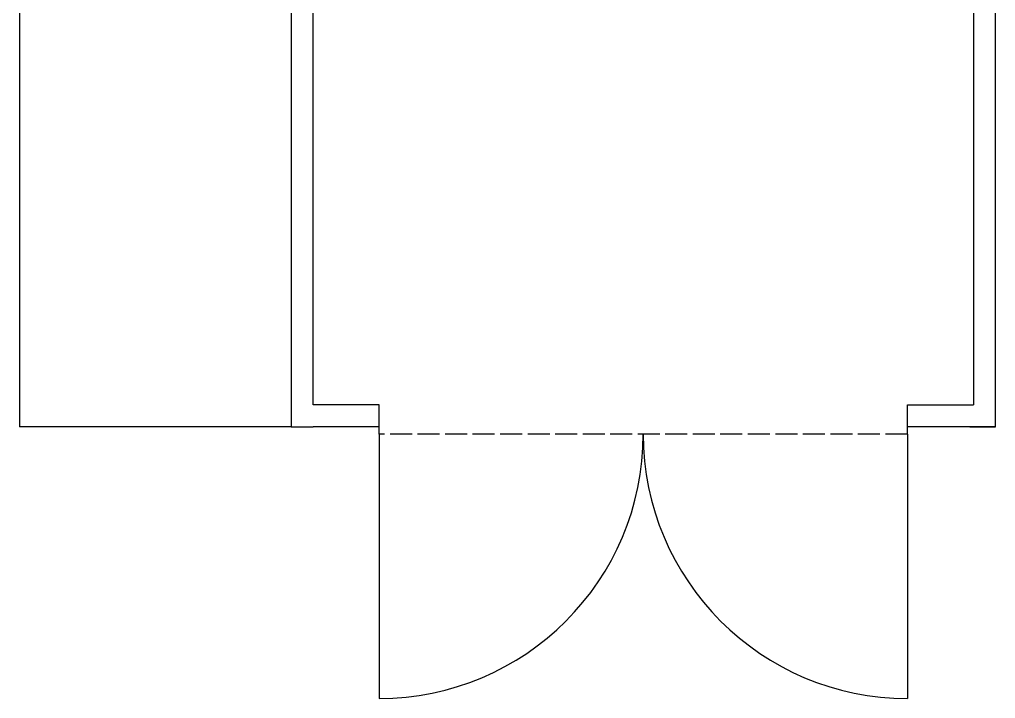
# Model space of a CAD drawing. Header units: inches. Extents: x -18614 to 1840, y -1744 to 7454.
# Drawn here: x 1457.2 to 1723.2, y 2423.7 to 2608.8 of the extents above; entities that cross this region are included whole.
import ezdxf

# ---------------------------------------------------------------- set-up
doc = ezdxf.new("R2010")
doc.units = ezdxf.units.IN
doc.header["$LTSCALE"] = 0.5
doc.header["$MEASUREMENT"] = 0
doc.linetypes.add('ACAD_ISO02W100', pattern=[15, 12, -3])
for name, color, linetype in [('A-doors', 254, 'Continuous'), ('A-soffit', 251, 'ACAD_ISO02W100'), ('A-walls', 7, 'Continuous')]:
    doc.layers.add(name, color=color, linetype=linetype)

msp = doc.modelspace()

# ---------------------------------------------------------------- linework, layer by layer
at = {"layer": 'A-doors'}
for p, q in [((1555.16, 2495.75, 42.9), (1555.16, 2423.75, 42.9)), ((1699.16, 2495.75, 42.9), (1699.16, 2423.75, 42.9))]:
    msp.add_line(p, q, dxfattribs=at)
for centre, start, end in [((1555.16, 2495.75, 42.9), 270, 0), ((1699.16, 2495.75, 42.9), 180, 270)]:
    msp.add_arc(centre, 72, start, end, dxfattribs=at)
at = {"layer": 'A-soffit'}
msp.add_line((1699.16, 2495.75, 42.9), (1555.16, 2495.75, 42.9), dxfattribs=at)
at = {"layer": 'A-walls', "color": 253}
for p in [(1457.16, 2881.75, 42.9), (1531.16, 2497.75, 42.9)]:
    msp.add_line(p, (1457.16, 2497.75, 42.9), dxfattribs=at)
at = {"layer": 'A-walls'}
for p, q in [((1531.16, 2761.75, 42.9), (1531.16, 2497.75, 42.9)), ((1723.16, 2497.75, 42.9), (1723.16, 2761.75, 42.9)), ((1537.16, 2503.75, 42.9), (1537.16, 2755.75, 42.9)), ((1717.16, 2755.75, 42.9), (1717.16, 2503.75, 42.9)), ((1555.16, 2503.75, 42.9), (1537.16, 2503.75, 42.9)), ((1555.16, 2495.75, 42.9), (1555.16, 2503.75, 42.9)), ((1699.16, 2503.75, 42.9), (1717.16, 2503.75, 42.9)), ((1699.16, 2495.75, 42.9), (1699.16, 2503.75, 42.9)), ((1531.16, 2497.75, 42.9), (1537.16, 2497.75, 42.9)), ((1555.16, 2497.75, 42.9), (1537.16, 2497.75, 42.9)), ((1716.16, 2497.75, 42.9), (1699.16, 2497.75, 42.9)), ((1716.16, 2497.75, 42.9), (1723.16, 2497.75, 42.9)), ((1723.16, 2497.75, 42.9), (1716.16, 2497.75, 42.9))]:
    msp.add_line(p, q, dxfattribs=at)

doc.saveas('drawing.dxf')
